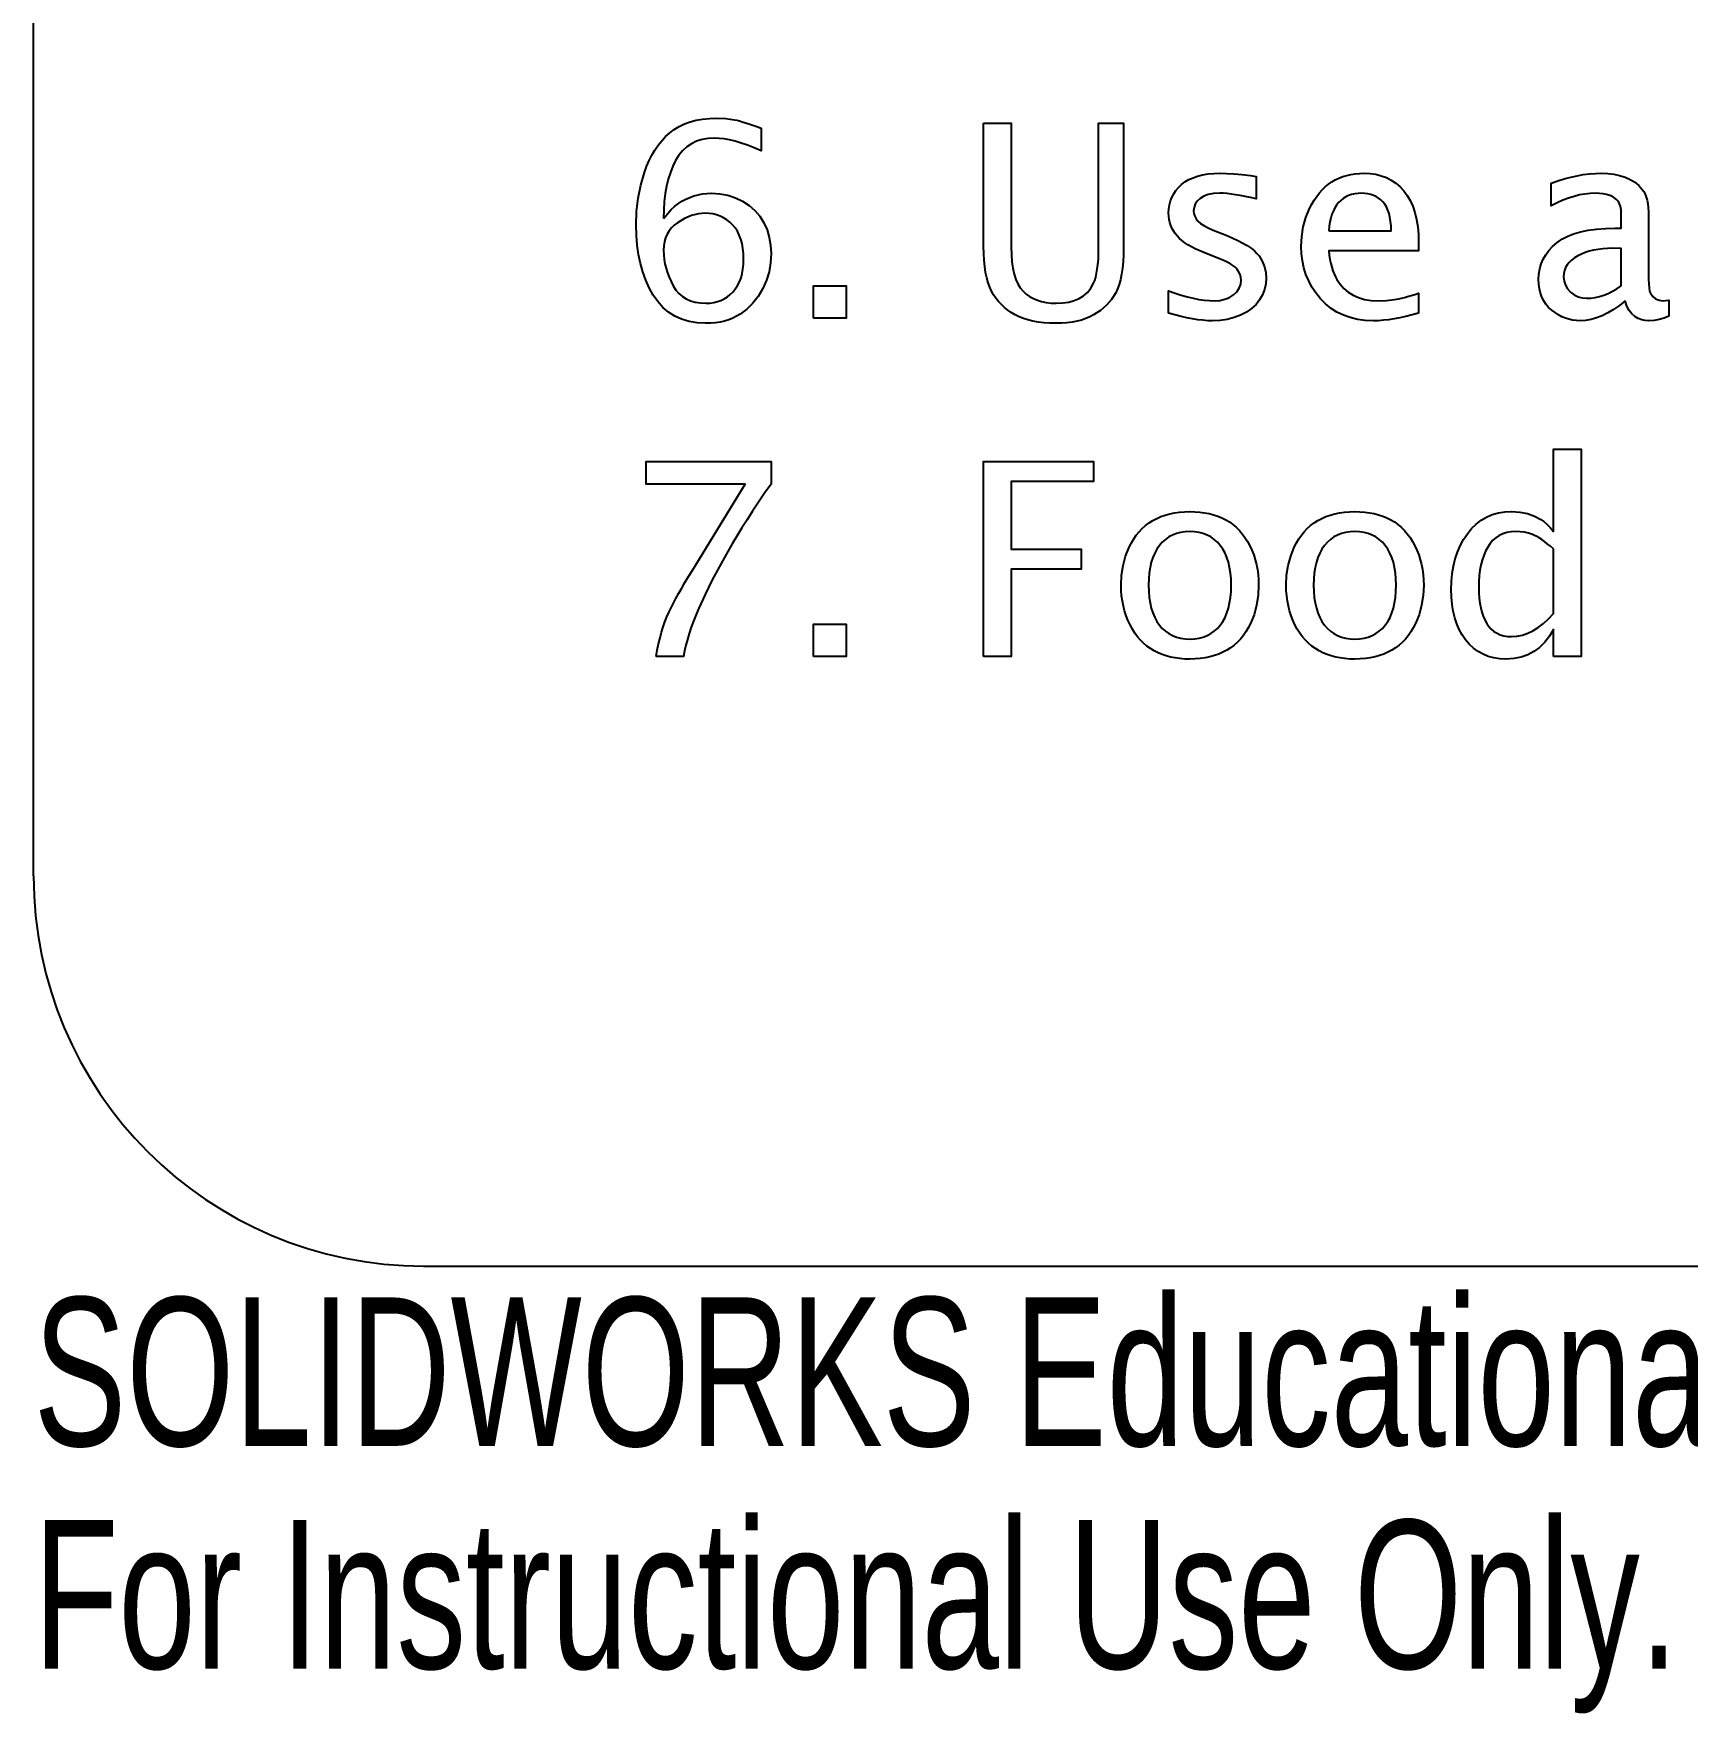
# Model space of a CAD drawing. Header units: inches. Extents: x 0 to 12, y -0.6 to 8.
# Drawn here: x 0 to 2.12, y -0.573 to 1.58 of the extents above; entities that cross this region are included whole.
import ezdxf

# ---------------------------------------------------------------- set-up
doc = ezdxf.new("R2010")
doc.units = ezdxf.units.IN
doc.header["$MEASUREMENT"] = 0
doc.styles.add('SLDTEXTSTYLE0', font='TXT', dxfattribs={"width": 0.7})

msp = doc.modelspace()

# ---------------------------------------------------------------- linework, layer by layer
at = {"color": 7, "linetype": 'Continuous'}
for p, q in [((0, 0.5), (0, 7.5)), ((0.5, 0), (11.5, 0))]:
    msp.add_line(p, q, dxfattribs=at)
at = {"color": 7, "linetype": 'Continuous', "flags": 128}
for points in [[(0.8077, 1.3426), (0.8126, 1.3487), (0.8174, 1.354), (0.822, 1.3584), (0.8266, 1.362), (0.8312, 1.3649), (0.836, 1.3675), (0.8411, 1.3698), (0.8464, 1.3716), (0.8519, 1.3731), (0.8575, 1.3742), (0.8632, 1.3749), (0.8691, 1.3751), (0.8691, 1.3751), (0.8798, 1.3744), (0.89, 1.3725), (0.8997, 1.3693), (0.9089, 1.3649), (0.9173, 1.3594), (0.9247, 1.3529), (0.9309, 1.3455), (0.9361, 1.3371), (0.9403, 1.3281), (0.9432, 1.3185), (0.9449, 1.3083), (0.9455, 1.2977), (0.9455, 1.2977), (0.9449, 1.2859), (0.9428, 1.2745), (0.9395, 1.2635), (0.9347, 1.2528), (0.9289, 1.2429), (0.9221, 1.2342), (0.9145, 1.2266), (0.9059, 1.2201), (0.9013, 1.2173), (0.8964, 1.215), (0.8913, 1.2129), (0.8859, 1.2113), (0.8802, 1.21), (0.8742, 1.2091), (0.868, 1.2086), (0.8615, 1.2084), (0.8615, 1.2084), (0.8506, 1.2089), (0.8403, 1.2106), (0.8308, 1.2135), (0.8221, 1.2174), (0.8141, 1.2226), (0.8067, 1.2288), (0.8002, 1.2361), (0.7943, 1.2446), (0.7892, 1.254), (0.7848, 1.2638), (0.781, 1.2742), (0.7779, 1.2852), (0.7755, 1.2966), (0.7738, 1.3086), (0.7728, 1.3211), (0.7724, 1.3341), (0.7724, 1.3341), (0.7731, 1.3515), (0.7751, 1.3686), (0.7784, 1.3852), (0.7831, 1.4015), (0.7859, 1.4094), (0.7891, 1.4169), (0.7926, 1.4239), (0.7965, 1.4304), (0.8007, 1.4366), (0.8053, 1.4424), (0.8103, 1.4477), (0.8156, 1.4525), (0.8214, 1.4569), (0.8276, 1.4607), (0.8344, 1.4639), (0.8416, 1.4665), (0.8494, 1.4686), (0.8577, 1.4701), (0.8665, 1.4709), (0.8758, 1.4712), (0.8758, 1.4712), (0.8874, 1.4707), (0.8986, 1.4692), (0.9015, 1.4686), (0.9048, 1.4677), (0.9085, 1.4667), (0.9126, 1.4654), (0.9171, 1.464), (0.9219, 1.4623), (0.9271, 1.4604), (0.9327, 1.4584), (0.9327, 1.4584), (0.9327, 1.4295), (0.9327, 1.4295), (0.9238, 1.4333), (0.9154, 1.4365), (0.9073, 1.4393), (0.8996, 1.4416), (0.8923, 1.4433), (0.8855, 1.4446), (0.879, 1.4453), (0.8729, 1.4456), (0.8729, 1.4456), (0.8646, 1.4451), (0.857, 1.4438), (0.8499, 1.4416), (0.8433, 1.4385), (0.8374, 1.4344), (0.832, 1.4295), (0.8273, 1.4237), (0.8231, 1.417), (0.8195, 1.4096), (0.8164, 1.4017), (0.8137, 1.3932), (0.8115, 1.3842), (0.8098, 1.3746), (0.8086, 1.3645), (0.8079, 1.3538), (0.8077, 1.3426)], [(1.2179, 1.4648), (1.2532, 1.4648), (1.2532, 1.4648), (1.2532, 1.3063), (1.2532, 1.3063), (1.2535, 1.2964), (1.2542, 1.2872), (1.2554, 1.2789), (1.257, 1.2714), (1.2592, 1.2647), (1.2618, 1.2588), (1.2649, 1.2537), (1.2685, 1.2494), (1.2725, 1.2458), (1.2769, 1.2427), (1.2817, 1.24), (1.2868, 1.2379), (1.2923, 1.2362), (1.2982, 1.235), (1.3045, 1.2343), (1.3111, 1.234), (1.3111, 1.234), (1.3195, 1.2344), (1.3271, 1.2355), (1.334, 1.2374), (1.3403, 1.24), (1.346, 1.2435), (1.3509, 1.248), (1.3552, 1.2534), (1.3588, 1.2597), (1.3604, 1.2633), (1.3617, 1.2676), (1.3628, 1.2724), (1.3637, 1.2778), (1.3645, 1.2838), (1.365, 1.2903), (1.3653, 1.2974), (1.3654, 1.3051), (1.3654, 1.3051), (1.3654, 1.4648), (1.3654, 1.4648), (1.3974, 1.4648), (1.3974, 1.4648), (1.3974, 1.3062), (1.3974, 1.3062), (1.3973, 1.2964), (1.3968, 1.2873), (1.396, 1.2789), (1.3949, 1.2712), (1.3935, 1.2642), (1.3918, 1.2579), (1.3897, 1.2524), (1.3874, 1.2475), (1.3818, 1.239), (1.3753, 1.2314), (1.3676, 1.2247), (1.359, 1.219), (1.3542, 1.2165), (1.3491, 1.2143), (1.3435, 1.2125), (1.3377, 1.211), (1.3314, 1.2099), (1.3248, 1.209), (1.3178, 1.2085), (1.3104, 1.2084), (1.3104, 1.2084), (1.3025, 1.2085), (1.295, 1.2091), (1.2879, 1.2099), (1.2812, 1.2111), (1.2748, 1.2127), (1.2689, 1.2145), (1.2633, 1.2168), (1.2582, 1.2194), (1.2534, 1.2223), (1.2488, 1.2254), (1.2446, 1.2288), (1.2407, 1.2324), (1.2371, 1.2363), (1.2338, 1.2404), (1.2308, 1.2448), (1.2281, 1.2494), (1.2257, 1.2546), (1.2237, 1.2602), (1.2219, 1.2665), (1.2205, 1.2735), (1.2194, 1.281), (1.2186, 1.2891), (1.2181, 1.2979), (1.2179, 1.3072), (1.2179, 1.3072), (1.2179, 1.4648)], [(1.4551, 1.2212), (1.4551, 1.2501), (1.4551, 1.2501), (1.4634, 1.247), (1.4714, 1.2444), (1.4792, 1.2422), (1.4866, 1.2404), (1.4938, 1.239), (1.5007, 1.238), (1.5074, 1.2374), (1.5137, 1.2372), (1.5137, 1.2372), (1.5207, 1.2377), (1.5272, 1.2391), (1.533, 1.2415), (1.5382, 1.2448), (1.5425, 1.2488), (1.5456, 1.2533), (1.5475, 1.2583), (1.5481, 1.2637), (1.5481, 1.2637), (1.5478, 1.2672), (1.5468, 1.2707), (1.5453, 1.2741), (1.5431, 1.2775), (1.5431, 1.2775), (1.5417, 1.2792), (1.5399, 1.2808), (1.5376, 1.2826), (1.535, 1.2843), (1.532, 1.286), (1.5285, 1.2877), (1.5246, 1.2894), (1.5204, 1.2911), (1.5204, 1.2911), (1.5001, 1.2992), (1.5001, 1.2992), (1.4944, 1.3015), (1.4892, 1.3039), (1.4843, 1.3064), (1.4798, 1.309), (1.4758, 1.3117), (1.4721, 1.3145), (1.4688, 1.3174), (1.4659, 1.3204), (1.4659, 1.3204), (1.4634, 1.3235), (1.4612, 1.3267), (1.4593, 1.3301), (1.4578, 1.3337), (1.4566, 1.3375), (1.4558, 1.3414), (1.4553, 1.3456), (1.4551, 1.3499), (1.4551, 1.3499), (1.4554, 1.3552), (1.4562, 1.3603), (1.4575, 1.3652), (1.4593, 1.3698), (1.4616, 1.3743), (1.4644, 1.3785), (1.4678, 1.3824), (1.4717, 1.3862), (1.4761, 1.3896), (1.481, 1.3925), (1.4864, 1.395), (1.4923, 1.3971), (1.4987, 1.3986), (1.5056, 1.3998), (1.513, 1.4004), (1.5208, 1.4007), (1.5208, 1.4007), (1.5292, 1.4005), (1.5386, 1.3999), (1.5489, 1.399), (1.5601, 1.3976), (1.5601, 1.3976), (1.5673, 1.3967), (1.5673, 1.3967), (1.5673, 1.3678), (1.5673, 1.3678), (1.5602, 1.3695), (1.5534, 1.371), (1.547, 1.3722), (1.541, 1.3732), (1.5354, 1.374), (1.5301, 1.3746), (1.5252, 1.375), (1.5207, 1.3751), (1.5207, 1.3751), (1.5128, 1.3746), (1.506, 1.3733), (1.5002, 1.3712), (1.4955, 1.3683), (1.4918, 1.3648), (1.4893, 1.361), (1.4877, 1.3568), (1.4872, 1.3524), (1.4872, 1.3524), (1.4875, 1.3489), (1.4886, 1.3455), (1.4903, 1.3423), (1.4927, 1.3394), (1.4927, 1.3394), (1.496, 1.3364), (1.5003, 1.3335), (1.5057, 1.3306), (1.5122, 1.3277), (1.5122, 1.3277), (1.5288, 1.3212), (1.5288, 1.3212), (1.5367, 1.3179), (1.5439, 1.3145), (1.5503, 1.3112), (1.556, 1.3079), (1.5609, 1.3046), (1.5651, 1.3013), (1.5684, 1.298), (1.5711, 1.2947), (1.5711, 1.2947), (1.575, 1.288), (1.5779, 1.2809), (1.5796, 1.2736), (1.5801, 1.266), (1.5801, 1.266), (1.5796, 1.2588), (1.5781, 1.2518), (1.5755, 1.245), (1.5718, 1.2385), (1.5672, 1.2326), (1.5615, 1.2273), (1.5549, 1.2227), (1.5473, 1.2188), (1.539, 1.2156), (1.5302, 1.2134), (1.521, 1.212), (1.5113, 1.2116), (1.5113, 1.2116), (1.5054, 1.2117), (1.4991, 1.2122), (1.4925, 1.2129), (1.4857, 1.214), (1.4785, 1.2153), (1.4711, 1.217), (1.4632, 1.219), (1.4551, 1.2212)], [(1.7756, 1.2212), (1.7673, 1.219), (1.7594, 1.217), (1.7517, 1.2153), (1.7443, 1.214), (1.7372, 1.2129), (1.7304, 1.2122), (1.7239, 1.2117), (1.7177, 1.2116), (1.7177, 1.2116), (1.7072, 1.212), (1.6973, 1.2133), (1.688, 1.2156), (1.6791, 1.2187), (1.6709, 1.2227), (1.6633, 1.2275), (1.6562, 1.2333), (1.6497, 1.2399), (1.6439, 1.2472), (1.6389, 1.2548), (1.6347, 1.2627), (1.6312, 1.2709), (1.6285, 1.2794), (1.6266, 1.2883), (1.6254, 1.2975), (1.625, 1.307), (1.625, 1.307), (1.6257, 1.3196), (1.6277, 1.3318), (1.6311, 1.3438), (1.6359, 1.3554), (1.6387, 1.361), (1.6417, 1.3662), (1.645, 1.371), (1.6484, 1.3755), (1.6521, 1.3795), (1.6559, 1.3832), (1.66, 1.3866), (1.6643, 1.3895), (1.6688, 1.3921), (1.6735, 1.3944), (1.6784, 1.3963), (1.6834, 1.3979), (1.6887, 1.3991), (1.6942, 1.4), (1.6998, 1.4005), (1.7057, 1.4007), (1.7057, 1.4007), (1.7134, 1.4003), (1.7208, 1.3993), (1.7278, 1.3975), (1.7344, 1.3951), (1.7405, 1.3919), (1.7463, 1.3881), (1.7517, 1.3836), (1.7566, 1.3783), (1.7611, 1.3723), (1.7649, 1.3657), (1.7682, 1.3584), (1.7709, 1.3504), (1.773, 1.3416), (1.7744, 1.3322), (1.7753, 1.3221), (1.7756, 1.3113), (1.7756, 1.3113), (1.7756, 1.3013), (1.7756, 1.3013), (1.6603, 1.3013), (1.6603, 1.3013), (1.661, 1.2955), (1.6619, 1.2901), (1.663, 1.285), (1.6642, 1.2802), (1.6656, 1.2758), (1.6672, 1.2717), (1.6689, 1.268), (1.6707, 1.2646), (1.6749, 1.2585), (1.6798, 1.2531), (1.6853, 1.2484), (1.6915, 1.2444), (1.6984, 1.2413), (1.7062, 1.239), (1.7149, 1.2377), (1.7245, 1.2372), (1.7245, 1.2372), (1.7346, 1.2376), (1.7447, 1.2387), (1.7474, 1.2392), (1.7504, 1.2398), (1.7538, 1.2406), (1.7575, 1.2415), (1.7615, 1.2426), (1.7659, 1.2439), (1.7706, 1.2453), (1.7756, 1.2468), (1.7756, 1.2468), (1.7756, 1.2212)], [(2.0405, 1.2372), (2.0331, 1.2313), (2.0256, 1.2261), (2.0183, 1.2217), (2.011, 1.218), (2.0038, 1.2152), (1.9966, 1.2132), (1.9896, 1.212), (1.9826, 1.2116), (1.9826, 1.2116), (1.9778, 1.2118), (1.973, 1.2124), (1.9683, 1.2135), (1.9638, 1.215), (1.9593, 1.2168), (1.9548, 1.2192), (1.9505, 1.222), (1.9463, 1.2251), (1.9423, 1.2287), (1.9389, 1.2327), (1.936, 1.237), (1.9337, 1.2417), (1.9318, 1.2468), (1.9305, 1.2524), (1.9297, 1.2583), (1.9295, 1.2646), (1.9295, 1.2646), (1.9298, 1.2715), (1.9309, 1.2782), (1.9328, 1.2845), (1.9353, 1.2906), (1.9386, 1.2963), (1.9426, 1.3017), (1.9474, 1.3068), (1.9528, 1.3116), (1.9591, 1.316), (1.9662, 1.3197), (1.9743, 1.3229), (1.9832, 1.3255), (1.9929, 1.3276), (2.0036, 1.329), (2.0151, 1.3299), (2.0275, 1.3302), (2.0275, 1.3302), (2.0353, 1.3302), (2.0353, 1.3302), (2.0353, 1.3486), (2.0353, 1.3486), (2.0351, 1.3537), (2.0344, 1.358), (2.0333, 1.3616), (2.0317, 1.3644), (2.0297, 1.3668), (2.0271, 1.3689), (2.0241, 1.3707), (2.0206, 1.3722), (2.0166, 1.3735), (2.0122, 1.3743), (2.0073, 1.3749), (2.002, 1.3751), (2.002, 1.3751), (1.9954, 1.3748), (1.9887, 1.374), (1.9819, 1.3728), (1.9749, 1.371), (1.9678, 1.3688), (1.9605, 1.366), (1.9531, 1.3628), (1.9455, 1.359), (1.9455, 1.359), (1.9455, 1.3879), (1.9455, 1.3879), (1.954, 1.3909), (1.9623, 1.3935), (1.9706, 1.3957), (1.9787, 1.3975), (1.9867, 1.3989), (1.9945, 1.3999), (2.0023, 1.4005), (2.0099, 1.4007), (2.0099, 1.4007), (2.018, 1.4004), (2.0257, 1.3994), (2.0332, 1.3979), (2.0402, 1.3957), (2.0468, 1.3928), (2.0526, 1.3893), (2.0578, 1.385), (2.0622, 1.38), (2.0642, 1.3771), (2.0659, 1.3738), (2.0673, 1.3701), (2.0685, 1.366), (2.0694, 1.3615), (2.07, 1.3566), (2.0704, 1.3512), (2.0705, 1.3455), (2.0705, 1.3455), (2.0705, 1.2649), (2.0705, 1.2649), (2.0707, 1.2588), (2.0711, 1.2537), (2.0718, 1.2497), (2.0729, 1.2468), (2.0757, 1.2427), (2.0794, 1.2397), (2.084, 1.2378), (2.0893, 1.2372), (2.0893, 1.2372), (2.0922, 1.2374), (2.0962, 1.2379), (2.0962, 1.2379), (2.0962, 1.2176), (2.0962, 1.2176), (2.0902, 1.215), (2.084, 1.2131), (2.0775, 1.212), (2.0707, 1.2116), (2.0707, 1.2116), (2.0661, 1.2119), (2.0616, 1.213), (2.0572, 1.2147), (2.0528, 1.2171), (2.0488, 1.2204), (2.0455, 1.2249), (2.0427, 1.2305), (2.0405, 1.2372)], [(1.6603, 1.327), (1.7404, 1.327), (1.7404, 1.327), (1.7402, 1.3332), (1.7397, 1.339), (1.7389, 1.3443), (1.7377, 1.3492), (1.7362, 1.3535), (1.7344, 1.3575), (1.7323, 1.3609), (1.7298, 1.3639), (1.727, 1.3665), (1.7241, 1.3688), (1.721, 1.3707), (1.7176, 1.3723), (1.7142, 1.3735), (1.7105, 1.3743), (1.7066, 1.3749), (1.7026, 1.3751), (1.7026, 1.3751), (1.698, 1.3749), (1.6937, 1.3743), (1.6896, 1.3733), (1.6857, 1.372), (1.6822, 1.3704), (1.6789, 1.3683), (1.6758, 1.3659), (1.673, 1.3631), (1.6705, 1.3599), (1.6683, 1.3563), (1.6663, 1.3524), (1.6645, 1.3481), (1.6631, 1.3433), (1.6619, 1.3383), (1.6609, 1.3328), (1.6603, 1.327)], [(0.9103, 1.2907), (0.9101, 1.2977), (0.9094, 1.3043), (0.9083, 1.3105), (0.9067, 1.3162), (0.9047, 1.3215), (0.9023, 1.3263), (0.8994, 1.3307), (0.8961, 1.3346), (0.8924, 1.338), (0.8886, 1.3411), (0.8845, 1.3436), (0.8802, 1.3457), (0.8757, 1.3473), (0.8709, 1.3485), (0.866, 1.3492), (0.8609, 1.3494), (0.8609, 1.3494), (0.8522, 1.3487), (0.8433, 1.3464), (0.8345, 1.3426), (0.8256, 1.3373), (0.8214, 1.3341), (0.8178, 1.3306), (0.8147, 1.3267), (0.8121, 1.3225), (0.8102, 1.3179), (0.8088, 1.313), (0.808, 1.3077), (0.8077, 1.3021), (0.8077, 1.3021), (0.8079, 1.2962), (0.8085, 1.2903), (0.8094, 1.2845), (0.8108, 1.2788), (0.8126, 1.273), (0.8147, 1.2674), (0.8172, 1.2618), (0.8201, 1.2562), (0.8235, 1.251), (0.8274, 1.2465), (0.8318, 1.2427), (0.8368, 1.2396), (0.8422, 1.2371), (0.8483, 1.2354), (0.8549, 1.2344), (0.8619, 1.234), (0.8619, 1.234), (0.8671, 1.2343), (0.872, 1.235), (0.8768, 1.2361), (0.8812, 1.2377), (0.8854, 1.2398), (0.8894, 1.2424), (0.8932, 1.2454), (0.8967, 1.2488), (0.8999, 1.2528), (0.9026, 1.257), (0.9049, 1.2617), (0.9069, 1.2667), (0.9084, 1.2721), (0.9094, 1.2779), (0.9101, 1.2841), (0.9103, 1.2907)], [(2.0353, 1.2565), (2.0353, 1.3042), (2.0353, 1.3042), (2.0244, 1.3045), (2.0244, 1.3045), (2.0178, 1.3044), (2.0116, 1.3039), (2.0056, 1.3031), (1.9998, 1.3021), (1.9944, 1.3007), (1.9892, 1.299), (1.9843, 1.297), (1.9796, 1.2947), (1.9754, 1.2922), (1.9717, 1.2894), (1.9686, 1.2864), (1.966, 1.2832), (1.9641, 1.2797), (1.9627, 1.276), (1.9618, 1.2722), (1.9615, 1.2681), (1.9615, 1.2681), (1.9621, 1.2625), (1.9637, 1.2574), (1.9665, 1.2527), (1.9704, 1.2484), (1.975, 1.2449), (1.98, 1.2424), (1.9854, 1.2409), (1.9912, 1.2404), (1.9912, 1.2404), (1.9965, 1.2407), (2.002, 1.2414), (2.0074, 1.2427), (2.0129, 1.2444), (2.0184, 1.2467), (2.024, 1.2495), (2.0296, 1.2527), (2.0353, 1.2565)], [(1, 1.2148), (1, 1.2565), (1, 1.2565), (1.0417, 1.2565), (1.0417, 1.2565), (1.0417, 1.2148), (1.0417, 1.2148), (1, 1.2148)], [(1.9487, 0.7812), (1.9487, 0.8161), (1.9487, 0.8161), (1.9434, 0.8072), (1.9373, 0.7995), (1.9307, 0.7929), (1.9234, 0.7876), (1.9155, 0.7833), (1.907, 0.7804), (1.8978, 0.7786), (1.888, 0.778), (1.888, 0.778), (1.8798, 0.7784), (1.8721, 0.7795), (1.8649, 0.7814), (1.8582, 0.7841), (1.8519, 0.7876), (1.8461, 0.7918), (1.8407, 0.7968), (1.8358, 0.8025), (1.8315, 0.8089), (1.8277, 0.8158), (1.8246, 0.8231), (1.822, 0.8309), (1.8199, 0.8392), (1.8185, 0.848), (1.8176, 0.8573), (1.8173, 0.867), (1.8173, 0.867), (1.8176, 0.8775), (1.8186, 0.8876), (1.8202, 0.8972), (1.8225, 0.9063), (1.8254, 0.9151), (1.829, 0.9233), (1.8332, 0.9311), (1.8381, 0.9385), (1.8435, 0.9452), (1.8495, 0.951), (1.8559, 0.9559), (1.8627, 0.9599), (1.8701, 0.9631), (1.878, 0.9653), (1.8863, 0.9666), (1.895, 0.9671), (1.895, 0.9671), (1.9053, 0.9664), (1.9152, 0.9645), (1.9242, 0.9613), (1.9322, 0.9571), (1.936, 0.9544), (1.9401, 0.9508), (1.9443, 0.9465), (1.9487, 0.9414), (1.9487, 0.9414), (1.9487, 1.0472), (1.9487, 1.0472), (1.984, 1.0472), (1.984, 1.0472), (1.984, 0.7812), (1.984, 0.7812), (1.9487, 0.7812)], [(0.7981, 0.7812), (0.7996, 0.7896), (0.8013, 0.7976), (0.8031, 0.8052), (0.805, 0.8125), (0.8071, 0.8194), (0.8094, 0.8259), (0.8118, 0.832), (0.8144, 0.8378), (0.8172, 0.8435), (0.8202, 0.8495), (0.8235, 0.8558), (0.8271, 0.8623), (0.831, 0.8691), (0.8351, 0.8762), (0.8394, 0.8837), (0.8441, 0.8913), (0.8441, 0.8913), (0.9124, 1.0023), (0.9124, 1.0023), (0.7853, 1.0023), (0.7853, 1.0023), (0.7853, 1.0312), (0.7853, 1.0312), (0.9455, 1.0312), (0.9455, 1.0312), (0.9455, 1.0023), (0.9455, 1.0023), (0.9372, 0.9905), (0.9293, 0.9789), (0.9218, 0.9676), (0.9147, 0.9566), (0.908, 0.946), (0.9015, 0.9356), (0.8955, 0.9255), (0.8899, 0.9158), (0.8794, 0.8968), (0.8697, 0.8785), (0.8609, 0.8607), (0.8529, 0.8434), (0.8493, 0.835), (0.846, 0.8268), (0.843, 0.8188), (0.8404, 0.8109), (0.8381, 0.8032), (0.8362, 0.7957), (0.8346, 0.7884), (0.8333, 0.7812), (0.8333, 0.7812), (0.7981, 0.7812)], [(1.2179, 0.7812), (1.2179, 1.0312), (1.2179, 1.0312), (1.359, 1.0312), (1.359, 1.0312), (1.359, 1.0056), (1.359, 1.0056), (1.2532, 1.0056), (1.2532, 1.0056), (1.2532, 0.919), (1.2532, 0.919), (1.3429, 0.919), (1.3429, 0.919), (1.3429, 0.8934), (1.3429, 0.8934), (1.2532, 0.8934), (1.2532, 0.8934), (1.2532, 0.7812), (1.2532, 0.7812), (1.2179, 0.7812)], [(1.4824, 0.778), (1.4759, 0.7781), (1.4696, 0.7786), (1.4635, 0.7795), (1.4577, 0.7806), (1.4521, 0.7821), (1.4467, 0.7839), (1.4415, 0.7861), (1.4365, 0.7886), (1.4317, 0.7914), (1.4273, 0.7946), (1.423, 0.7982), (1.419, 0.8022), (1.4153, 0.8066), (1.4118, 0.8113), (1.4086, 0.8164), (1.4056, 0.8219), (1.4029, 0.8277), (1.4006, 0.8336), (1.3987, 0.8397), (1.3971, 0.8459), (1.3958, 0.8524), (1.3949, 0.859), (1.3944, 0.8657), (1.3942, 0.8726), (1.3942, 0.8726), (1.3949, 0.8856), (1.3968, 0.898), (1.4, 0.91), (1.4046, 0.9215), (1.4074, 0.927), (1.4104, 0.9321), (1.4137, 0.9369), (1.4174, 0.9413), (1.4213, 0.9454), (1.4255, 0.9492), (1.43, 0.9525), (1.4348, 0.9556), (1.4399, 0.9583), (1.4452, 0.9606), (1.4508, 0.9626), (1.4566, 0.9642), (1.4627, 0.9655), (1.469, 0.9664), (1.4756, 0.9669), (1.4824, 0.9671), (1.4824, 0.9671), (1.4889, 0.9669), (1.4951, 0.9664), (1.5012, 0.9656), (1.5071, 0.9645), (1.5127, 0.963), (1.5181, 0.9612), (1.5233, 0.959), (1.5283, 0.9566), (1.5331, 0.9538), (1.5376, 0.9506), (1.5418, 0.947), (1.5458, 0.943), (1.5495, 0.9386), (1.553, 0.9339), (1.5562, 0.9288), (1.5592, 0.9233), (1.5618, 0.9175), (1.5642, 0.9116), (1.5661, 0.9054), (1.5677, 0.8992), (1.5689, 0.8928), (1.5698, 0.8862), (1.5703, 0.8795), (1.5705, 0.8726), (1.5705, 0.8726), (1.5699, 0.8596), (1.5679, 0.847), (1.5646, 0.8349), (1.5599, 0.8234), (1.5572, 0.8179), (1.5541, 0.8128), (1.5508, 0.808), (1.5471, 0.8036), (1.5432, 0.7995), (1.539, 0.7958), (1.5345, 0.7924), (1.5297, 0.7894), (1.5247, 0.7868), (1.5194, 0.7844), (1.5139, 0.7824), (1.5081, 0.7808), (1.5021, 0.7796), (1.4957, 0.7787), (1.4892, 0.7782), (1.4824, 0.778)], [(1.6939, 0.778), (1.6874, 0.7781), (1.6811, 0.7786), (1.6751, 0.7795), (1.6693, 0.7806), (1.6636, 0.7821), (1.6582, 0.7839), (1.653, 0.7861), (1.648, 0.7886), (1.6433, 0.7914), (1.6388, 0.7946), (1.6346, 0.7982), (1.6306, 0.8022), (1.6269, 0.8066), (1.6233, 0.8113), (1.6201, 0.8164), (1.6171, 0.8219), (1.6145, 0.8277), (1.6122, 0.8336), (1.6102, 0.8397), (1.6086, 0.8459), (1.6074, 0.8524), (1.6065, 0.859), (1.606, 0.8657), (1.6058, 0.8726), (1.6058, 0.8726), (1.6064, 0.8856), (1.6084, 0.898), (1.6116, 0.91), (1.6161, 0.9215), (1.6189, 0.927), (1.6219, 0.9321), (1.6253, 0.9369), (1.6289, 0.9413), (1.6328, 0.9454), (1.637, 0.9492), (1.6415, 0.9525), (1.6463, 0.9556), (1.6514, 0.9583), (1.6568, 0.9606), (1.6623, 0.9626), (1.6682, 0.9642), (1.6742, 0.9655), (1.6805, 0.9664), (1.6871, 0.9669), (1.6939, 0.9671), (1.6939, 0.9671), (1.7004, 0.9669), (1.7067, 0.9664), (1.7127, 0.9656), (1.7186, 0.9645), (1.7242, 0.963), (1.7296, 0.9612), (1.7348, 0.959), (1.7398, 0.9566), (1.7446, 0.9538), (1.7491, 0.9506), (1.7534, 0.947), (1.7574, 0.943), (1.7611, 0.9386), (1.7646, 0.9339), (1.7678, 0.9288), (1.7707, 0.9233), (1.7734, 0.9175), (1.7757, 0.9116), (1.7776, 0.9054), (1.7792, 0.8992), (1.7804, 0.8928), (1.7814, 0.8862), (1.7819, 0.8795), (1.7821, 0.8726), (1.7821, 0.8726), (1.7814, 0.8596), (1.7794, 0.847), (1.7761, 0.8349), (1.7715, 0.8234), (1.7687, 0.8179), (1.7657, 0.8128), (1.7623, 0.808), (1.7587, 0.8036), (1.7548, 0.7995), (1.7506, 0.7958), (1.746, 0.7924), (1.7413, 0.7894), (1.7362, 0.7868), (1.731, 0.7844), (1.7254, 0.7824), (1.7197, 0.7808), (1.7136, 0.7796), (1.7073, 0.7787), (1.7007, 0.7782), (1.6939, 0.778)], [(1.4823, 0.8036), (1.4884, 0.8039), (1.4941, 0.8047), (1.4995, 0.8061), (1.5047, 0.8081), (1.5093, 0.8106), (1.5137, 0.8137), (1.5177, 0.8174), (1.5213, 0.8216), (1.5246, 0.8263), (1.5274, 0.8315), (1.5298, 0.8372), (1.5318, 0.8433), (1.5333, 0.85), (1.5344, 0.8571), (1.5351, 0.8646), (1.5353, 0.8726), (1.5353, 0.8726), (1.5351, 0.8807), (1.5344, 0.8883), (1.5333, 0.8953), (1.5318, 0.902), (1.5298, 0.9081), (1.5274, 0.9138), (1.5245, 0.9189), (1.5213, 0.9236), (1.5176, 0.9278), (1.5136, 0.9314), (1.5093, 0.9345), (1.5046, 0.937), (1.4995, 0.9389), (1.4941, 0.9403), (1.4884, 0.9411), (1.4823, 0.9414), (1.4823, 0.9414), (1.4762, 0.9411), (1.4705, 0.9403), (1.4651, 0.9389), (1.46, 0.937), (1.4554, 0.9345), (1.451, 0.9314), (1.447, 0.9278), (1.4434, 0.9236), (1.4401, 0.9189), (1.4373, 0.9138), (1.4349, 0.9081), (1.4329, 0.902), (1.4314, 0.8953), (1.4303, 0.8883), (1.4297, 0.8807), (1.4295, 0.8726), (1.4295, 0.8726), (1.4297, 0.8646), (1.4303, 0.8571), (1.4314, 0.85), (1.4329, 0.8433), (1.4349, 0.8372), (1.4373, 0.8315), (1.4401, 0.8263), (1.4434, 0.8216), (1.447, 0.8174), (1.451, 0.8137), (1.4554, 0.8106), (1.46, 0.8081), (1.4651, 0.8061), (1.4705, 0.8047), (1.4762, 0.8039), (1.4823, 0.8036)], [(1.6938, 0.8036), (1.6999, 0.8039), (1.7057, 0.8047), (1.7111, 0.8061), (1.7162, 0.8081), (1.7209, 0.8106), (1.7252, 0.8137), (1.7292, 0.8174), (1.7329, 0.8216), (1.7361, 0.8263), (1.739, 0.8315), (1.7413, 0.8372), (1.7433, 0.8433), (1.7448, 0.85), (1.7459, 0.8571), (1.7466, 0.8646), (1.7468, 0.8726), (1.7468, 0.8726), (1.7466, 0.8807), (1.7459, 0.8883), (1.7448, 0.8953), (1.7433, 0.902), (1.7413, 0.9081), (1.7389, 0.9138), (1.7361, 0.9189), (1.7328, 0.9236), (1.7292, 0.9278), (1.7252, 0.9314), (1.7208, 0.9345), (1.7161, 0.937), (1.711, 0.9389), (1.7056, 0.9403), (1.6999, 0.9411), (1.6938, 0.9414), (1.6938, 0.9414), (1.6878, 0.9411), (1.682, 0.9403), (1.6766, 0.9389), (1.6716, 0.937), (1.6669, 0.9345), (1.6626, 0.9314), (1.6586, 0.9278), (1.6549, 0.9236), (1.6516, 0.9189), (1.6488, 0.9138), (1.6464, 0.9081), (1.6445, 0.902), (1.643, 0.8953), (1.6419, 0.8883), (1.6412, 0.8807), (1.641, 0.8726), (1.641, 0.8726), (1.6412, 0.8646), (1.6419, 0.8571), (1.643, 0.85), (1.6445, 0.8433), (1.6464, 0.8372), (1.6488, 0.8315), (1.6516, 0.8263), (1.6549, 0.8216), (1.6586, 0.8174), (1.6626, 0.8137), (1.6669, 0.8106), (1.6716, 0.8081), (1.6766, 0.8061), (1.682, 0.8047), (1.6878, 0.8039), (1.6938, 0.8036)], [(1.9487, 0.9191), (1.9446, 0.9227), (1.9406, 0.9259), (1.9368, 0.9287), (1.9334, 0.9312), (1.9301, 0.9333), (1.927, 0.9351), (1.9242, 0.9366), (1.9216, 0.9377), (1.9165, 0.9393), (1.9112, 0.9405), (1.9057, 0.9412), (1.9, 0.9414), (1.9, 0.9414), (1.8942, 0.9411), (1.8888, 0.9402), (1.8837, 0.9386), (1.879, 0.9364), (1.8747, 0.9336), (1.8708, 0.9302), (1.8673, 0.9261), (1.8642, 0.9214), (1.8615, 0.9163), (1.8591, 0.9107), (1.8571, 0.9048), (1.8555, 0.8985), (1.8542, 0.8919), (1.8533, 0.8849), (1.8528, 0.8775), (1.8526, 0.8698), (1.8526, 0.8698), (1.8527, 0.8627), (1.8532, 0.856), (1.854, 0.8497), (1.8552, 0.8437), (1.8566, 0.8381), (1.8584, 0.8329), (1.8605, 0.8281), (1.8629, 0.8237), (1.8656, 0.8198), (1.8687, 0.8163), (1.8722, 0.8134), (1.8761, 0.811), (1.8802, 0.8092), (1.8847, 0.8079), (1.8896, 0.8071), (1.8948, 0.8068), (1.8948, 0.8068), (1.9017, 0.8073), (1.9086, 0.8087), (1.9154, 0.811), (1.9221, 0.8142), (1.9288, 0.8185), (1.9355, 0.8235), (1.9422, 0.8295), (1.9487, 0.8364), (1.9487, 0.8364), (1.9487, 0.9191)], [(1, 0.7812), (1, 0.8229), (1, 0.8229), (1.0417, 0.8229), (1.0417, 0.8229), (1.0417, 0.7812), (1.0417, 0.7812), (1, 0.7812)]]:
    msp.add_lwpolyline(points, dxfattribs=at)
at = {"color": 7, "linetype": 'Continuous'}
msp.add_arc((0.5, 0.5), 0.5, 180, 270, dxfattribs=at)

# ---------------------------------------------------------------- texts
at = {"color": 7, "linetype": 'Continuous', "char_height": 0.1903, "attachment_point": 1, "style": 'SLDTEXTSTYLE0'}
for s, insert in [('SOLIDWORKS Educational Product.', (0, -0.0401)), ('For Instructional Use Only.', (0, -0.3256))]:
    msp.add_mtext(s, dxfattribs=dict(at, insert=insert))

doc.saveas('drawing.dxf')
